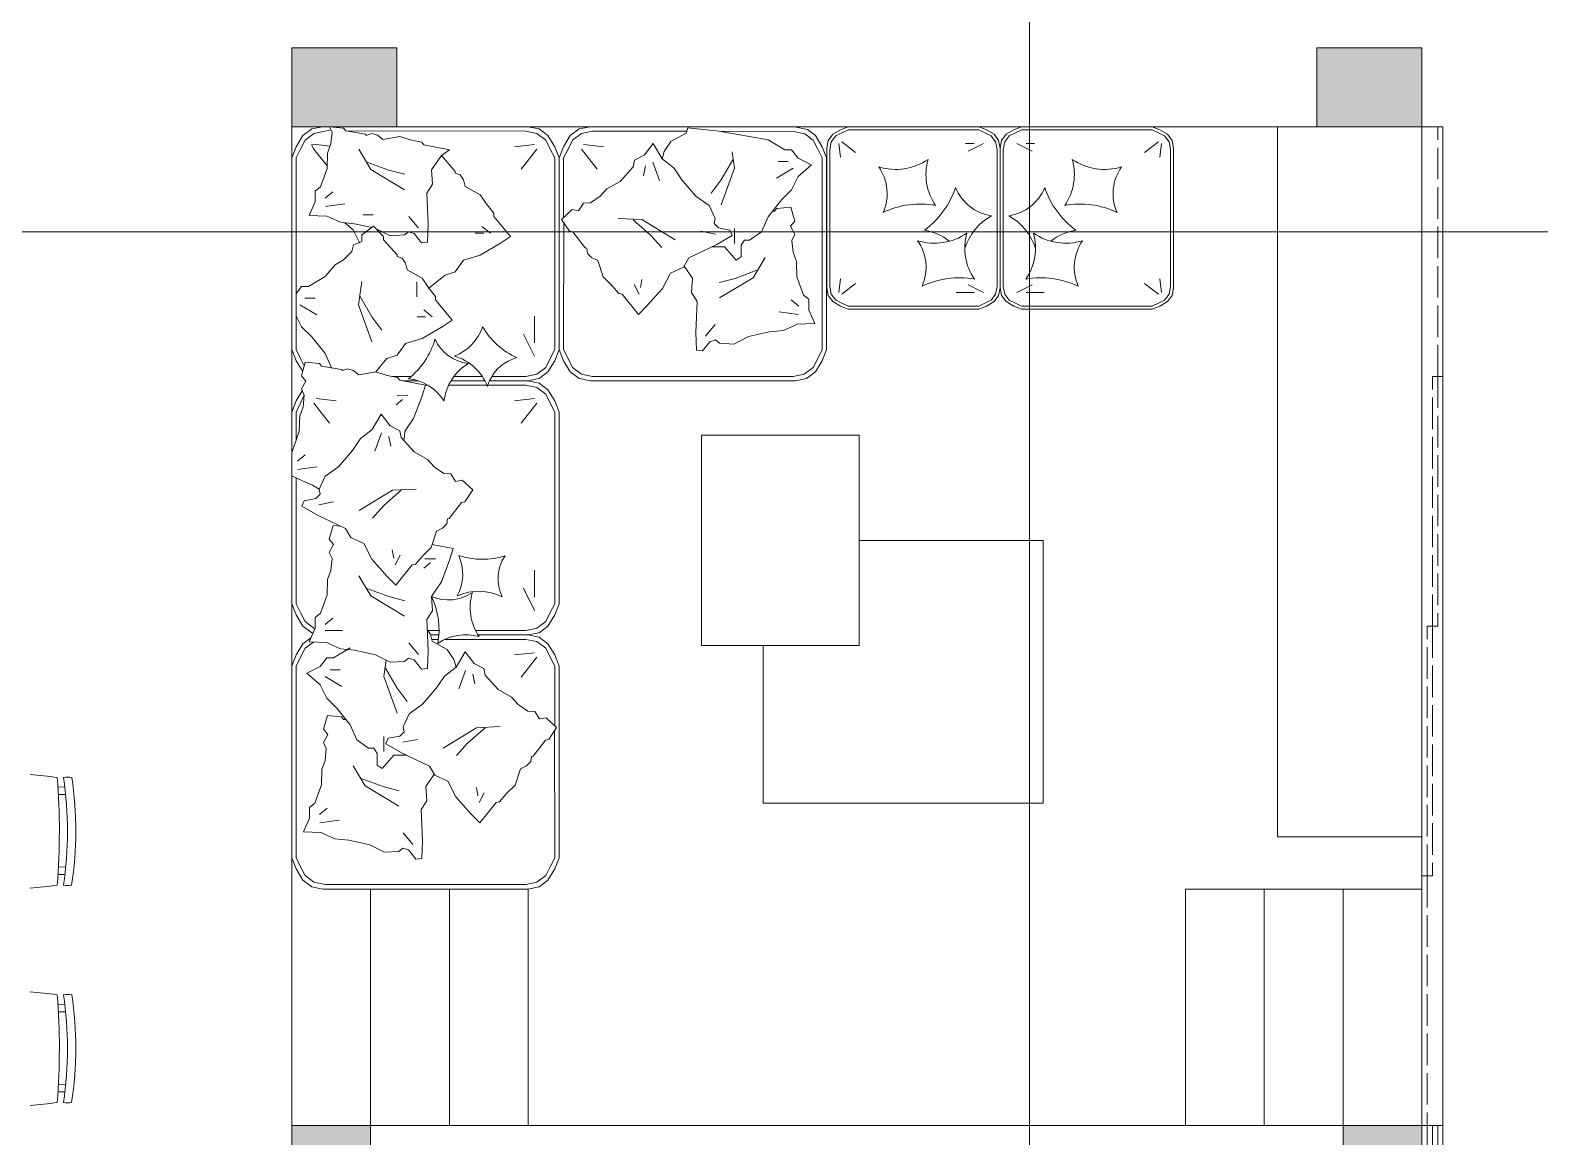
# Model space of a CAD drawing. Header units: millimetres. Extents: x 19901 to 42199, y 14545 to 21214.
# Drawn here: x 24257 to 24831, y 16963 to 17384 of the extents above; entities that cross this region are included whole.
import ezdxf

# ---------------------------------------------------------------- set-up
doc = ezdxf.new("R2010")
doc.units = ezdxf.units.MM
doc.linetypes.add('ACAD_ISO02W100', pattern=[15, 12, -3])
for name, color, linetype, lineweight in [('A-FURN', 9, 'Continuous', 13), ('PROIEZIONI_finissime_fine lines', 251, 'Continuous', 5), ('SEZIONI_medie_small_section', 2, 'Continuous', 9), ('vetro', 140, 'Continuous', 15), ('Wall', 7, 'Continuous', 20)]:
    doc.layers.add(name, color=color, linetype=linetype, lineweight=lineweight)

msp = doc.modelspace()

# ---------------------------------------------------------------- hatches: boundary and pattern name
at = {"layer": 'Wall', "true_color": 0x636466}
h = msp.add_hatch(color=251, dxfattribs=at)
h.dxf.hatch_style = 1
h.paths.add_polyline_path([(23986.52, 17592.56), (24115.87, 17592.56), (24115.87, 17622.19), (23956.52, 17622.56), (23956.52, 17372.56), (23986.52, 17385.13)])
h.paths.add_polyline_path([(24553.23, 17622.43), (24275.88, 17622.19), (24275.88, 17609.01), (24275.87, 17592.56), (24481.91, 17592.56)])
h.paths.add_polyline_path([(25106.52, 17622.56), (24708.9, 17622.56), (24637.25, 17592.56), (24694.25, 17592.56), (24694.25, 17592.56), (24697.25, 17592.56), (24754.25, 17592.56), (24754.25, 17592.56), (24757.25, 17592.56), (24784.25, 17592.56), (24784.25, 17592.56), (24787.25, 17592.56), (24934.25, 17592.56), (24934.25, 17592.56), (24937.25, 17592.56), (25076.52, 17592.56), (25076.52, 17502.56), (25076.52, 17490.06), (25086.52, 17490.06), (25086.52, 17575.06), (25096.52, 17575.06), (25096.52, 17490.06), (25106.52, 17490.06)])
h.paths.add_polyline_path([(24861.52, 17592.56), (24851.52, 17592.56), (24851.52, 17527.73), (24861.52, 17527.73)], flags=17)
h.paths.add_polyline_path([(25076.52, 17382.56), (24861.52, 17382.56), (24861.52, 17442.73), (24851.52, 17442.73), (24851.52, 17372.56), (25076.52, 17372.56)])
h.paths.add_polyline_path([(25106.52, 17410.06), (25076.52, 17410.06), (25076.52, 17227.56), (25084.02, 17227.56), (25084.02, 17347.56), (25099.02, 17347.56), (25099.02, 17227.56), (25106.52, 17227.56)])
h.paths.add_polyline_path([(25106.52, 17010.06), (25076.52, 17010.06), (25076.52, 16872.56), (25076.52, 16842.56), (25106.52, 16842.56)])
h.paths.add_polyline_path([(24786.52, 16967.56), (24756.52, 16967.56), (24756.52, 16962.56), (24756.52, 16842.56), (24786.52, 16842.56), (24786.52, 16872.56)])
h.paths.add_polyline_path([(24786.52, 17377.56), (24746.52, 17377.56), (24746.52, 17347.56), (24786.52, 17347.56)])
h.paths.add_polyline_path([(24396.52, 17377.56), (24356.52, 17377.56), (24356.52, 17347.56), (24368.39, 17347.56), (24396.52, 17347.56)])
h.paths.add_polyline_path([(24386.52, 16967.56), (24356.52, 16967.56), (24356.52, 16872.56), (24336.52, 16872.56), (24336.52, 16842.56), (24386.52, 16842.56)])
h.paths.add_polyline_path([(23986.52, 16962.56), (23986.52, 17320.08), (23956.52, 17307.52), (23956.52, 16842.56), (24119.02, 16842.56), (24119.02, 16850.06), (23999.02, 16850.06), (23999.02, 16865.06), (24119.02, 16865.06), (24119.02, 16872.56), (23986.52, 16872.56)])

# ---------------------------------------------------------------- linework, layer by layer
at = {"layer": 'A-FURN'}
for p, q in [((24368.39, 17347.56), (24356.52, 17347.56)), ((24360.76, 17344.17), (24364.15, 17346.72)), ((24364.15, 17346.72), (24368.39, 17347.56)), ((24365, 17345.02), (24369.24, 17345.87)), ((24369.24, 17345.87), (24371.48, 17346.32)), ((24371.87, 17345.48), (24370.89, 17347.56)), ((24370.89, 17347.56), (24376.27, 17347)), ((24371.4, 17341), (24371.87, 17345.48)), ((24376.27, 17347), (24377.07, 17346.01)), ((24377.07, 17346.01), (24384.63, 17344.77)), ((24445.55, 17345.87), (24377.07, 17346.01)), ((24446.4, 17347.56), (24417.44, 17347.56)), ((24449.79, 17345.02), (24445.55, 17345.87)), ((24450.64, 17346.72), (24446.4, 17347.56)), ((24454.03, 17344.17), (24450.64, 17346.72)), ((24462.51, 17344.17), (24465.91, 17346.72)), ((24465.91, 17346.72), (24470.15, 17347.56)), ((24466.75, 17345.02), (24470.99, 17345.87)), ((24470.15, 17347.56), (24489.14, 17347.56)), ((24470.15, 17347.56), (24489.14, 17347.56)), ((24470.99, 17345.87), (24506.73, 17345.82)), ((24489.14, 17347.56), (24507.16, 17347.56)), ((24506.56, 17345.16), (24500.83, 17341.98)), ((24507.28, 17347.14), (24506.56, 17345.16)), ((24519.14, 17345.81), (24507.28, 17347.14)), ((24513.22, 17347.56), (24547.86, 17347.56)), ((24547.52, 17345.71), (24519.14, 17345.81)), ((24537.75, 17342.61), (24519.14, 17345.81)), ((24551.76, 17344.86), (24547.52, 17345.71)), ((24552.72, 17346.48), (24547.86, 17347.56)), ((24555.79, 17344.17), (24552.72, 17346.48)), ((24565.29, 17346.41), (24562.39, 17344.67)), ((24565.29, 17346.41), (24562.39, 17344.67)), ((24565.87, 17345.25), (24563.55, 17344.09)), ((24565.87, 17345.25), (24563.55, 17344.09)), ((24568.18, 17347.56), (24565.29, 17346.41)), ((24568.18, 17347.56), (24565.29, 17346.41)), ((24568.18, 17346.41), (24565.87, 17345.25)), ((24568.18, 17346.41), (24565.87, 17345.25)), ((24617.95, 17347.56), (24568.18, 17347.56)), ((24617.95, 17347.56), (24568.18, 17347.56)), ((24617.95, 17346.41), (24568.18, 17346.41)), ((24617.95, 17346.41), (24568.18, 17346.41)), ((24617.95, 17346.41), (24611.37, 17346.41)), ((24617.95, 17346.41), (24611.37, 17346.41)), ((24620.85, 17346.41), (24617.95, 17347.56)), ((24620.85, 17346.41), (24617.95, 17347.56)), ((24620.27, 17345.25), (24617.95, 17346.41)), ((24620.27, 17345.25), (24617.95, 17346.41)), ((24622.58, 17344.09), (24620.27, 17345.25)), ((24622.58, 17344.09), (24620.27, 17345.25)), ((24623.74, 17344.67), (24620.85, 17346.41)), ((24623.74, 17344.67), (24620.85, 17346.41)), ((24628.37, 17344.67), (24631.27, 17346.41)), ((24628.37, 17344.67), (24631.27, 17346.41)), ((24629.53, 17344.09), (24631.84, 17345.25)), ((24629.53, 17344.09), (24631.84, 17345.25)), ((24631.27, 17346.41), (24634.16, 17347.56)), ((24631.27, 17346.41), (24634.16, 17347.56)), ((24631.84, 17345.25), (24634.16, 17346.41)), ((24631.84, 17345.25), (24634.16, 17346.41)), ((24634.16, 17347.56), (24683.93, 17347.56)), ((24634.16, 17347.56), (24683.93, 17347.56)), ((24634.16, 17346.41), (24640.75, 17346.41)), ((24634.16, 17346.41), (24683.93, 17346.41)), ((24634.16, 17346.41), (24640.75, 17346.41)), ((24634.16, 17346.41), (24683.93, 17346.41)), ((24683.93, 17347.56), (24686.83, 17346.41)), ((24683.93, 17347.56), (24686.83, 17346.41)), ((24683.93, 17346.41), (24686.25, 17345.25)), ((24683.93, 17346.41), (24686.25, 17345.25)), ((24686.25, 17345.25), (24688.56, 17344.09)), ((24686.25, 17345.25), (24688.56, 17344.09)), ((24686.83, 17346.41), (24689.72, 17344.67)), ((24686.83, 17346.41), (24689.72, 17344.67)), ((24786.52, 17347.56), (24731.52, 17347.56)), ((24731.52, 17347.56), (24731.52, 17077.4)), ((24356.52, 17335.69), (24358.22, 17339.93)), ((24358.22, 17339.93), (24360.76, 17344.17)), ((24359.91, 17339.08), (24361.61, 17342.48)), ((24361.61, 17342.48), (24365, 17345.02)), ((24364.09, 17340.73), (24365.85, 17340.78)), ((24365, 17339.08), (24364.09, 17340.73)), ((24365.85, 17340.78), (24371.11, 17340.2)), ((24370.13, 17337.51), (24371.4, 17341)), ((24384.63, 17344.77), (24385.03, 17344.28)), ((24385.03, 17344.28), (24386.92, 17344.99)), ((24386.92, 17344.99), (24389.11, 17344.3)), ((24389.11, 17344.3), (24391.21, 17342.73)), ((24391.21, 17342.73), (24397.66, 17343.86)), ((24397.66, 17343.86), (24402.04, 17342.5)), ((24402.04, 17342.5), (24406.02, 17341.63)), ((24406.83, 17340.64), (24406.02, 17341.63)), ((24406.83, 17340.64), (24416.58, 17338.72)), ((24448.95, 17340.78), (24441.31, 17339.93)), ((24453.19, 17342.48), (24449.79, 17345.02)), ((24454.88, 17339.08), (24453.19, 17342.48)), ((24456.58, 17339.93), (24454.03, 17344.17)), ((24458.27, 17335.69), (24456.58, 17339.93)), ((24458.27, 17335.69), (24459.97, 17339.93)), ((24459.97, 17339.93), (24462.51, 17344.17)), ((24461.67, 17339.08), (24463.36, 17342.48)), ((24463.36, 17342.48), (24466.75, 17345.02)), ((24467.6, 17340.78), (24475.23, 17339.93)), ((24500.83, 17341.98), (24498.29, 17338.16)), ((24544.11, 17338.79), (24537.75, 17342.61)), ((24554.94, 17342.48), (24551.76, 17344.86)), ((24556.64, 17339.08), (24554.94, 17342.48)), ((24558.33, 17339.93), (24555.79, 17344.17)), ((24560.03, 17335.69), (24558.33, 17339.93)), ((24560.66, 17342.36), (24560.08, 17339.46)), ((24560.66, 17342.36), (24560.08, 17339.46)), ((24560.08, 17339.46), (24560.08, 17312.84)), ((24560.08, 17339.46), (24560.08, 17312.84)), ((24562.39, 17344.67), (24560.66, 17342.36)), ((24562.39, 17344.67), (24560.66, 17342.36)), ((24561.81, 17341.78), (24561.23, 17338.88)), ((24561.81, 17341.78), (24561.23, 17338.88)), ((24563.55, 17344.09), (24561.81, 17341.78)), ((24563.55, 17344.09), (24561.81, 17341.78)), ((24564.71, 17341.2), (24565.29, 17335.99)), ((24564.71, 17341.2), (24565.29, 17335.99)), ((24565.87, 17341.78), (24571.07, 17337.73)), ((24565.87, 17341.78), (24571.07, 17337.73)), ((24616.22, 17341.2), (24612.93, 17341.2)), ((24616.22, 17341.2), (24612.93, 17341.2)), ((24619.69, 17341.2), (24613.9, 17338.3)), ((24619.69, 17341.2), (24613.9, 17338.3)), ((24624.32, 17341.78), (24622.58, 17344.09)), ((24624.32, 17341.78), (24622.58, 17344.09)), ((24625.48, 17342.36), (24623.74, 17344.67)), ((24625.48, 17342.36), (24623.74, 17344.67)), ((24624.9, 17338.88), (24624.32, 17341.78)), ((24624.9, 17338.88), (24624.32, 17341.78)), ((24625.48, 17342.36), (24626.06, 17339.46)), ((24625.48, 17342.36), (24626.06, 17339.46)), ((24626.63, 17342.36), (24626.06, 17339.46)), ((24626.63, 17342.36), (24626.06, 17339.46)), ((24626.06, 17339.46), (24626.06, 17312.84)), ((24626.06, 17339.46), (24626.06, 17312.84)), ((24626.06, 17339.46), (24626.06, 17312.84)), ((24626.06, 17339.46), (24626.06, 17312.84)), ((24626.63, 17342.36), (24628.37, 17344.67)), ((24626.63, 17342.36), (24628.37, 17344.67)), ((24627.21, 17338.88), (24627.79, 17341.78)), ((24627.21, 17338.88), (24627.79, 17341.78)), ((24627.79, 17341.78), (24629.53, 17344.09)), ((24627.79, 17341.78), (24629.53, 17344.09)), ((24632.42, 17341.2), (24638.21, 17338.3)), ((24632.42, 17341.2), (24638.21, 17338.3)), ((24635.9, 17341.2), (24639.19, 17341.2)), ((24635.9, 17341.2), (24639.19, 17341.2)), ((24686.25, 17341.78), (24681.04, 17337.73)), ((24686.25, 17341.78), (24681.04, 17337.73)), ((24687.4, 17341.2), (24686.83, 17335.99)), ((24687.4, 17341.2), (24686.83, 17335.99)), ((24688.56, 17344.09), (24690.3, 17341.78)), ((24688.56, 17344.09), (24690.3, 17341.78)), ((24689.72, 17344.67), (24691.46, 17342.36)), ((24689.72, 17344.67), (24691.46, 17342.36)), ((24690.3, 17341.78), (24690.88, 17338.88)), ((24690.3, 17341.78), (24690.88, 17338.88)), ((24691.46, 17342.36), (24692.03, 17339.46)), ((24692.03, 17339.46), (24692.03, 17286.22)), ((24356.52, 17262.77), (24356.52, 17335.69)), ((24358.22, 17335.69), (24359.91, 17339.08)), ((24358.22, 17262.77), (24358.22, 17335.69)), ((24365, 17339.08), (24370, 17332.66)), ((24369.97, 17331.65), (24370.13, 17337.51)), ((24413.48, 17336.61), (24409.74, 17331.11)), ((24413.48, 17336.61), (24416.58, 17338.72)), ((24413.48, 17336.61), (24418.74, 17330.58)), ((24449.79, 17339.08), (24443.86, 17331.45)), ((24456.58, 17335.69), (24454.88, 17339.08)), ((24456.58, 17262.77), (24456.58, 17335.69)), ((24458.27, 17262.77), (24458.27, 17335.69)), ((24458.27, 17315.64), (24458.27, 17335.69)), ((24459.97, 17335.69), (24461.67, 17339.08)), ((24459.97, 17317.22), (24459.97, 17335.69)), ((24466.75, 17339.08), (24472.69, 17331.45)), ((24493.94, 17334.07), (24496.47, 17327.09)), ((24498.29, 17338.16), (24497.43, 17335.34)), ((24545.39, 17334.34), (24541.57, 17334.34)), ((24546.66, 17338.79), (24544.11, 17338.79)), ((24549.21, 17335.61), (24546.66, 17338.79)), ((24554.3, 17333.07), (24549.21, 17335.61)), ((24558.33, 17335.69), (24556.64, 17339.08)), ((24558.33, 17262.77), (24558.33, 17335.69)), ((24560.03, 17262.77), (24560.03, 17335.69)), ((24561.23, 17338.88), (24561.23, 17312.84)), ((24561.23, 17338.88), (24561.23, 17312.84)), ((24624.9, 17312.84), (24624.9, 17338.88)), ((24624.9, 17312.84), (24624.9, 17338.88)), ((24627.21, 17312.84), (24627.21, 17338.88)), ((24627.21, 17312.84), (24627.21, 17338.88)), ((24690.88, 17338.88), (24690.88, 17312.84)), ((24690.88, 17338.88), (24690.88, 17312.84)), ((24367.43, 17324.67), (24369.97, 17331.65)), ((24409.74, 17331.11), (24410.07, 17325.65)), ((24418.74, 17330.58), (24418.74, 17329.95)), ((24418.74, 17329.95), (24420.65, 17329.31)), ((24420.65, 17329.31), (24421.92, 17327.4)), ((24491.08, 17332.68), (24490.35, 17328.94)), ((24547.3, 17331.79), (24540.93, 17327.97)), ((24548.57, 17327.34), (24549.21, 17328.61)), ((24549.21, 17328.61), (24554.3, 17333.07)), ((24365.45, 17323.07), (24367.43, 17324.67)), ((24365.48, 17318.99), (24365.45, 17323.07)), ((24369.25, 17320.41), (24372.22, 17322.81)), ((24410.07, 17325.65), (24407.91, 17322.25)), ((24407.91, 17322.25), (24408.48, 17310.43)), ((24421.92, 17327.4), (24422.56, 17324.85)), ((24422.56, 17324.85), (24428.28, 17321.67)), ((24542.84, 17319.7), (24546.66, 17323.52)), ((24546.66, 17323.52), (24548.57, 17327.34)), ((24363.13, 17313.81), (24365.48, 17318.99)), ((24369.37, 17317.23), (24376.72, 17318.27)), ((24428.28, 17321.67), (24430.83, 17317.85)), ((24430.83, 17317.85), (24433.38, 17314.67)), ((24459.97, 17317.22), (24459.87, 17312.93)), ((24537.75, 17313.33), (24542.84, 17319.7)), ((24546.43, 17316.95), (24541.06, 17316.39)), ((24547.89, 17311.67), (24546.43, 17316.95)), ((24369.89, 17313.55), (24363.13, 17313.81)), ((24371.19, 17312.97), (24369.89, 17313.55)), ((24375.08, 17311.2), (24371.19, 17312.97)), ((24380.45, 17310.64), (24375.08, 17311.2)), ((24379.91, 17308.3), (24376.8, 17311.02)), ((24383.73, 17314.03), (24387.55, 17314.03)), ((24404.71, 17309.01), (24401.11, 17313.46)), ((24433.38, 17314.67), (24433.38, 17313.4)), ((24433.38, 17313.4), (24439.74, 17305.76)), ((24458.27, 17316.06), (24458.27, 17267.43)), ((24459.97, 17264.35), (24460.02, 17311.12)), ((24535.2, 17307.6), (24537.75, 17313.33)), ((24540.26, 17315.4), (24539.4, 17315.4)), ((24541.06, 17316.39), (24540.26, 17315.4)), ((24546.29, 17309.69), (24547.89, 17311.67)), ((24560.08, 17286.22), (24560.08, 17312.84)), ((24561.23, 17286.79), (24561.23, 17312.84)), ((24561.23, 17286.79), (24561.23, 17312.84)), ((24624.9, 17312.84), (24624.9, 17286.79)), ((24624.9, 17312.84), (24624.9, 17286.79)), ((24626.06, 17286.22), (24626.06, 17312.84)), ((24626.06, 17286.22), (24626.06, 17312.84)), ((24626.06, 17286.22), (24626.06, 17312.84)), ((24626.06, 17286.22), (24626.06, 17312.84)), ((24627.21, 17312.84), (24627.21, 17286.79)), ((24627.21, 17312.84), (24627.21, 17286.79)), ((24690.88, 17286.79), (24690.88, 17312.84)), ((24690.88, 17286.79), (24690.88, 17312.84)), ((24380.55, 17307.03), (24379.91, 17308.3)), ((24387.03, 17309.21), (24380.45, 17310.64)), ((24382.46, 17303.21), (24380.55, 17307.03)), ((24383.23, 17306.49), (24387.68, 17309.67)), ((24383.23, 17303.94), (24383.23, 17306.49)), ((24387.68, 17309.67), (24391.5, 17305.85)), ((24394, 17306.06), (24388.41, 17308.9)), ((24391.5, 17305.85), (24391.5, 17304.58)), ((24399.46, 17306.39), (24394, 17306.06)), ((24400.95, 17307.59), (24399.46, 17306.39)), ((24403.14, 17306.91), (24400.95, 17307.59)), ((24405.94, 17303.45), (24403.14, 17306.91)), ((24408.48, 17310.43), (24408.23, 17303.67)), ((24429.56, 17307.03), (24426.37, 17307.03)), ((24432.1, 17307.03), (24428.92, 17309.58)), ((24439.74, 17305.76), (24435.92, 17303.21)), ((24517.79, 17306.72), (24512.17, 17307.82)), ((24525.02, 17303.15), (24525.02, 17308.88)), ((24530.75, 17304.42), (24535.2, 17307.6)), ((24547.96, 17306.7), (24546.29, 17309.69)), ((24546.85, 17304.32), (24547.96, 17306.7)), ((24376.22, 17296.94), (24379.41, 17300.12)), ((24379.41, 17300.12), (24380.04, 17302.67)), ((24380.04, 17302.67), (24383.23, 17303.94)), ((24391.5, 17304.58), (24396.59, 17298.85)), ((24408.23, 17303.67), (24405.94, 17303.45)), ((24435.92, 17303.21), (24428.28, 17298.76)), ((24518.31, 17301.88), (24516.5, 17301.88)), ((24521.2, 17301.88), (24518.31, 17301.88)), ((24521.2, 17301.88), (24525.66, 17296.78)), ((24527.57, 17302.51), (24528.84, 17304.42)), ((24527.57, 17298.06), (24527.57, 17302.51)), ((24528.84, 17304.42), (24530.75, 17304.42)), ((24547.31, 17299.84), (24546.85, 17304.32)), ((24548.58, 17296.35), (24547.31, 17299.84)), ((24369.22, 17290.58), (24373.04, 17295.03)), ((24373.04, 17295.03), (24376.22, 17296.94)), ((24396.59, 17298.85), (24396.59, 17298.21)), ((24396.59, 17298.21), (24398.5, 17297.58)), ((24398.5, 17297.58), (24399.78, 17295.67)), ((24399.78, 17295.67), (24400.41, 17293.12)), ((24421.92, 17296.85), (24418.74, 17292.39)), ((24428.28, 17298.76), (24421.92, 17296.85)), ((24505.83, 17294.57), (24508.98, 17289.96)), ((24525.66, 17296.78), (24527.57, 17298.06)), ((24548.74, 17290.49), (24548.58, 17296.35)), ((24362.86, 17286.76), (24369.22, 17290.58)), ((24400.41, 17293.12), (24406.14, 17289.94)), ((24404.1, 17282.84), (24404.1, 17288.57)), ((24406.14, 17289.94), (24408.69, 17286.12)), ((24414.92, 17291.12), (24408.69, 17286.12)), ((24418.74, 17292.39), (24414.92, 17291.12)), ((24489.17, 17286.36), (24489.78, 17289.49)), ((24508.98, 17289.96), (24508.64, 17284.49)), ((24551.28, 17283.51), (24548.74, 17290.49)), ((24564.71, 17284.48), (24565.29, 17289.69)), ((24564.71, 17284.48), (24565.29, 17289.69)), ((24565.87, 17283.9), (24571.07, 17287.95)), ((24565.87, 17283.9), (24571.07, 17287.95)), ((24686.25, 17283.9), (24681.04, 17287.95)), ((24686.25, 17283.9), (24681.04, 17287.95)), ((24687.4, 17284.48), (24686.83, 17289.69)), ((24687.4, 17284.48), (24686.83, 17289.69)), ((24358.22, 17284.14), (24360.31, 17286.76)), ((24360.31, 17286.76), (24362.86, 17286.76)), ((24361.58, 17282.3), (24365.4, 17282.3)), ((24408.69, 17286.12), (24411.23, 17282.94)), ((24411.23, 17282.94), (24411.23, 17281.66)), ((24488.69, 17283.86), (24486.8, 17287.48)), ((24508.64, 17284.49), (24510.81, 17281.1)), ((24553.26, 17281.91), (24551.28, 17283.51)), ((24560.66, 17283.32), (24560.08, 17286.22)), ((24560.66, 17283.32), (24560.08, 17286.22)), ((24562.39, 17281.01), (24560.66, 17283.32)), ((24562.39, 17281.01), (24560.66, 17283.32)), ((24561.81, 17283.9), (24561.23, 17286.79)), ((24561.81, 17283.9), (24561.23, 17286.79)), ((24563.55, 17281.59), (24561.81, 17283.9)), ((24563.55, 17281.59), (24561.81, 17283.9)), ((24616.22, 17284.48), (24609.27, 17284.48)), ((24616.22, 17284.48), (24609.27, 17284.48)), ((24619.69, 17284.48), (24613.9, 17287.37)), ((24619.69, 17284.48), (24613.9, 17287.37)), ((24624.32, 17283.9), (24622.58, 17281.59)), ((24624.32, 17283.9), (24622.58, 17281.59)), ((24625.48, 17283.32), (24623.74, 17281.01)), ((24625.48, 17283.32), (24623.74, 17281.01)), ((24624.9, 17286.79), (24624.32, 17283.9)), ((24624.9, 17286.79), (24624.32, 17283.9)), ((24625.48, 17283.32), (24626.06, 17286.22)), ((24625.48, 17283.32), (24626.06, 17286.22)), ((24626.63, 17283.32), (24626.06, 17286.22)), ((24626.63, 17283.32), (24626.06, 17286.22)), ((24626.63, 17283.32), (24628.37, 17281.01)), ((24626.63, 17283.32), (24628.37, 17281.01)), ((24627.21, 17286.79), (24627.79, 17283.9)), ((24627.21, 17286.79), (24627.79, 17283.9)), ((24627.79, 17283.9), (24629.53, 17281.59)), ((24627.79, 17283.9), (24629.53, 17281.59)), ((24632.42, 17284.48), (24638.21, 17287.37)), ((24632.42, 17284.48), (24638.21, 17287.37)), ((24635.9, 17284.48), (24642.84, 17284.48)), ((24635.9, 17284.48), (24642.84, 17284.48)), ((24688.56, 17281.59), (24690.3, 17283.9)), ((24688.56, 17281.59), (24690.3, 17283.9)), ((24689.72, 17281.01), (24691.46, 17283.32)), ((24689.72, 17281.01), (24691.46, 17283.32)), ((24690.3, 17283.9), (24690.88, 17286.79)), ((24690.3, 17283.9), (24690.88, 17286.79)), ((24691.46, 17283.32), (24692.03, 17286.22)), ((24359.68, 17279.75), (24366.04, 17275.94)), ((24409.96, 17275.3), (24406.78, 17277.84)), ((24411.23, 17281.66), (24417.6, 17274.03)), ((24510.81, 17281.1), (24510.23, 17269.27)), ((24549.34, 17276.07), (24541.99, 17277.11)), ((24549.46, 17279.25), (24546.5, 17281.66)), ((24553.23, 17277.83), (24553.26, 17281.91)), ((24555.58, 17272.65), (24553.23, 17277.83)), ((24565.29, 17279.27), (24562.39, 17281.01)), ((24565.29, 17279.27), (24562.39, 17281.01)), ((24565.87, 17280.43), (24563.55, 17281.59)), ((24565.87, 17280.43), (24563.55, 17281.59)), ((24568.18, 17278.11), (24565.29, 17279.27)), ((24568.18, 17278.11), (24565.29, 17279.27)), ((24568.18, 17279.27), (24565.87, 17280.43)), ((24568.18, 17279.27), (24565.87, 17280.43)), ((24617.95, 17279.27), (24568.18, 17279.27)), ((24617.95, 17279.27), (24568.18, 17279.27)), ((24617.95, 17278.11), (24568.18, 17278.11)), ((24617.95, 17278.11), (24568.18, 17278.11)), ((24617.95, 17278.11), (24568.18, 17278.11)), ((24617.95, 17278.11), (24568.18, 17278.11)), ((24620.27, 17280.43), (24617.95, 17279.27)), ((24620.27, 17280.43), (24617.95, 17279.27)), ((24620.85, 17279.27), (24617.95, 17278.11)), ((24620.85, 17279.27), (24617.95, 17278.11)), ((24622.58, 17281.59), (24620.27, 17280.43)), ((24622.58, 17281.59), (24620.27, 17280.43)), ((24623.74, 17281.01), (24620.85, 17279.27)), ((24623.74, 17281.01), (24620.85, 17279.27)), ((24628.37, 17281.01), (24631.27, 17279.27)), ((24628.37, 17281.01), (24631.27, 17279.27)), ((24629.53, 17281.59), (24631.84, 17280.43)), ((24629.53, 17281.59), (24631.84, 17280.43)), ((24631.27, 17279.27), (24634.16, 17278.11)), ((24631.27, 17279.27), (24634.16, 17278.11)), ((24631.84, 17280.43), (24634.16, 17279.27)), ((24631.84, 17280.43), (24634.16, 17279.27)), ((24634.16, 17279.27), (24683.93, 17279.27)), ((24634.16, 17279.27), (24683.93, 17279.27)), ((24634.16, 17278.11), (24683.93, 17278.11)), ((24634.16, 17278.11), (24683.93, 17278.11)), ((24634.16, 17278.11), (24683.93, 17278.11)), ((24634.16, 17278.11), (24683.93, 17278.11)), ((24683.93, 17279.27), (24686.25, 17280.43)), ((24683.93, 17279.27), (24686.25, 17280.43)), ((24683.93, 17278.11), (24686.83, 17279.27)), ((24683.93, 17278.11), (24686.83, 17279.27)), ((24686.25, 17280.43), (24688.56, 17281.59)), ((24686.25, 17280.43), (24688.56, 17281.59)), ((24686.83, 17279.27), (24689.72, 17281.01)), ((24686.83, 17279.27), (24689.72, 17281.01)), ((24358.4, 17275.3), (24358.22, 17275.67)), ((24360.31, 17271.48), (24358.4, 17275.3)), ((24364.13, 17267.66), (24360.31, 17271.48)), ((24407.41, 17275.3), (24404.23, 17275.3)), ((24413.78, 17271.48), (24406.14, 17267.02)), ((24417.6, 17274.03), (24413.78, 17271.48)), ((24448.95, 17265.31), (24448.95, 17275.49)), ((24514, 17267.85), (24517.61, 17272.3)), ((24543.64, 17270.04), (24547.53, 17271.81)), ((24547.53, 17271.81), (24548.82, 17272.4)), ((24548.82, 17272.4), (24555.58, 17272.65)), ((24369.22, 17261.3), (24364.13, 17267.66)), ((24399.78, 17265.11), (24396.59, 17260.66)), ((24406.14, 17267.02), (24399.78, 17265.11)), ((24448.95, 17260.22), (24444.71, 17268.7)), ((24458.27, 17267.43), (24458.27, 17263.19)), ((24510.23, 17269.27), (24510.48, 17262.51)), ((24512.77, 17262.29), (24515.58, 17265.76)), ((24515.58, 17265.76), (24517.77, 17266.44)), ((24517.77, 17266.44), (24519.25, 17265.23)), ((24519.25, 17265.23), (24524.72, 17264.9)), ((24524.72, 17264.9), (24530.3, 17267.75)), ((24530.3, 17267.75), (24538.27, 17269.48)), ((24538.27, 17269.48), (24543.64, 17270.04)), ((24358.22, 17258.53), (24356.52, 17262.77)), ((24359.91, 17259.38), (24358.22, 17262.77)), ((24361.31, 17256.59), (24359.91, 17259.38)), ((24371.77, 17255.57), (24369.22, 17261.3)), ((24392.77, 17259.39), (24388.48, 17254.35)), ((24396.59, 17260.66), (24392.77, 17259.39)), ((24453.19, 17255.99), (24454.88, 17259.38)), ((24454.88, 17259.38), (24456.58, 17262.77)), ((24456.58, 17258.53), (24458.27, 17262.77)), ((24459.97, 17258.53), (24458.27, 17262.77)), ((24459.97, 17262.77), (24459.97, 17264.35)), ((24461.67, 17259.38), (24459.97, 17262.77)), ((24463.36, 17255.99), (24461.67, 17259.38)), ((24510.48, 17262.51), (24512.77, 17262.29)), ((24554.94, 17255.99), (24556.64, 17259.38)), ((24556.64, 17259.38), (24558.33, 17262.77)), ((24558.33, 17258.53), (24560.03, 17262.77)), ((24360.7, 17254.39), (24358.22, 17258.53)), ((24360.25, 17252.77), (24361.71, 17258.05)), ((24361.71, 17258.05), (24367.08, 17257.48)), ((24367.08, 17257.48), (24367.88, 17256.5)), ((24367.88, 17256.5), (24375.45, 17255.25)), ((24375.45, 17255.25), (24375.85, 17254.76)), ((24375.85, 17254.76), (24377.73, 17255.47)), ((24377.73, 17255.47), (24379.92, 17254.79)), ((24379.92, 17254.79), (24382.02, 17253.21)), ((24382.02, 17253.21), (24388.48, 17254.35)), ((24388.48, 17254.35), (24392.86, 17252.98)), ((24445.55, 17252.59), (24449.79, 17253.44)), ((24449.79, 17253.44), (24453.19, 17255.99)), ((24450.64, 17251.75), (24454.03, 17254.29)), ((24454.03, 17254.29), (24456.58, 17258.53)), ((24462.51, 17254.29), (24459.97, 17258.53)), ((24465.91, 17251.75), (24462.51, 17254.29)), ((24466.75, 17253.44), (24463.36, 17255.99)), ((24470.99, 17252.59), (24466.75, 17253.44)), ((24547.31, 17252.59), (24551.55, 17253.44)), ((24551.55, 17253.44), (24554.94, 17255.99)), ((24552.4, 17251.75), (24555.79, 17254.29)), ((24555.79, 17254.29), (24558.33, 17258.53)), ((24360.19, 17247.8), (24361.86, 17250.79)), ((24361.3, 17245.42), (24360.19, 17247.8)), ((24361.86, 17250.79), (24360.25, 17252.77)), ((24392.86, 17252.98), (24396.84, 17252.11)), ((24394.64, 17252.59), (24402.04, 17252.59)), ((24396.84, 17252.11), (24397.64, 17251.13)), ((24397.64, 17251.13), (24407.4, 17249.2)), ((24404.58, 17250.9), (24398.8, 17250.9)), ((24407.4, 17249.2), (24406.03, 17244.82)), ((24408.27, 17249.2), (24407.4, 17249.2)), ((24445.55, 17249.2), (24416.21, 17249.2)), ((24430.04, 17250.9), (24417.12, 17250.9)), ((24430.04, 17250.9), (24417.12, 17250.9)), ((24418.27, 17252.59), (24429, 17252.59)), ((24446.4, 17250.9), (24431.81, 17250.9)), ((24444.71, 17250.9), (24431.81, 17250.9)), ((24432.7, 17252.59), (24445.55, 17252.59)), ((24449.79, 17248.35), (24445.55, 17249.2)), ((24450.64, 17251.75), (24446.4, 17250.9)), ((24450.64, 17250.05), (24446.4, 17250.9)), ((24453.19, 17245.81), (24449.79, 17248.35)), ((24454.03, 17247.51), (24450.64, 17250.05)), ((24465.91, 17251.75), (24470.15, 17250.9)), ((24548.16, 17250.9), (24470.15, 17250.9)), ((24509.15, 17252.59), (24470.99, 17252.59)), ((24509.15, 17252.59), (24547.31, 17252.59)), ((24552.4, 17251.75), (24548.16, 17250.9)), ((24356.52, 17239.03), (24358.22, 17243.27)), ((24358.22, 17243.27), (24360.51, 17247.1)), ((24358.22, 17239.03), (24359.91, 17242.42)), ((24359.91, 17242.42), (24361.3, 17245.42)), ((24360.83, 17240.94), (24361.3, 17245.42)), ((24365, 17242.42), (24370.93, 17234.79)), ((24365.85, 17244.11), (24373.48, 17243.27)), ((24398.68, 17243.78), (24396.21, 17241.77)), ((24400.66, 17245.38), (24396.59, 17245.35)), ((24406.03, 17244.82), (24402.91, 17236.55)), ((24448.95, 17244.11), (24441.31, 17243.27)), ((24449.79, 17242.42), (24443.86, 17234.79)), ((24454.88, 17242.42), (24453.19, 17245.81)), ((24456.58, 17243.27), (24454.03, 17247.51)), ((24456.58, 17239.03), (24454.88, 17242.42)), ((24458.27, 17239.03), (24456.58, 17243.27)), ((24356.52, 17166.1), (24356.52, 17239.03)), ((24358.22, 17228.33), (24358.22, 17239.03)), ((24359.4, 17231.59), (24359.56, 17237.45)), ((24359.56, 17237.45), (24360.83, 17240.94)), ((24402.91, 17236.55), (24399.7, 17231.84)), ((24456.58, 17166.1), (24456.58, 17239.03)), ((24458.27, 17166.1), (24458.27, 17239.03)), ((24356.52, 17223.67), (24359.4, 17231.59)), ((24390.65, 17231.12), (24388.12, 17224.15)), ((24399.7, 17231.84), (24399.17, 17228.2)), ((24393.52, 17229.74), (24394.25, 17225.99)), ((24512.42, 17230.17), (24512.42, 17150.17)), ((24572.42, 17230.17), (24512.42, 17230.17)), ((24572.42, 17150.17), (24572.42, 17230.17)), ((24358.68, 17220.35), (24361.64, 17222.76)), ((24360.62, 17212.91), (24356.52, 17214.76)), ((24358.22, 17166.1), (24358.22, 17214)), ((24358.8, 17217.17), (24366.15, 17218.21)), ((24364.5, 17211.14), (24360.62, 17212.91)), ((24364.5, 17211.14), (24366.96, 17209.64)), ((24366.81, 17203.77), (24372.43, 17204.87)), ((24370.82, 17190.61), (24372.28, 17195.89)), ((24372.28, 17195.89), (24375.2, 17195.59)), ((24372.43, 17188.64), (24370.82, 17190.61)), ((24572.42, 17190.17), (24642.42, 17190.17)), ((24642.42, 17190.17), (24642.42, 17090.17)), ((24370.76, 17185.64), (24372.43, 17188.64)), ((24371.87, 17183.26), (24370.76, 17185.64)), ((24395.42, 17183.42), (24394.81, 17186.54)), ((24395.91, 17180.92), (24397.8, 17184.53)), ((24409.92, 17188.63), (24417.97, 17187.05)), ((24417.97, 17187.05), (24416.61, 17182.66)), ((24370.13, 17175.3), (24371.4, 17178.79)), ((24371.4, 17178.79), (24371.87, 17183.26)), ((24409.26, 17181.62), (24406.78, 17179.62)), ((24411.23, 17183.23), (24407.16, 17183.2)), ((24416.61, 17182.66), (24413.48, 17174.39)), ((24448.95, 17168.65), (24448.95, 17178.82)), ((24369.97, 17169.43), (24370.13, 17175.3)), ((24413.48, 17174.39), (24409.74, 17168.9)), ((24367.43, 17162.46), (24369.97, 17169.43)), ((24409.74, 17168.9), (24410.07, 17163.44)), ((24448.95, 17163.56), (24444.71, 17172.04)), ((24358.22, 17161.86), (24356.52, 17166.1)), ((24359.91, 17162.71), (24358.22, 17166.1)), ((24360.76, 17157.62), (24358.22, 17161.86)), ((24361.61, 17159.32), (24359.91, 17162.71)), ((24365.45, 17160.85), (24367.43, 17162.46)), ((24410.07, 17163.44), (24407.91, 17160.04)), ((24453.19, 17159.32), (24454.88, 17162.71)), ((24454.03, 17157.62), (24456.58, 17161.86)), ((24454.88, 17162.71), (24456.58, 17166.1)), ((24456.58, 17161.86), (24458.27, 17166.1)), ((24364.15, 17155.08), (24360.76, 17157.62)), ((24365, 17156.77), (24361.61, 17159.32)), ((24363.13, 17151.59), (24365.48, 17156.78)), ((24365.44, 17156.69), (24365, 17156.77)), ((24365.48, 17156.78), (24365.45, 17160.85)), ((24375.8, 17155.93), (24369.24, 17155.93)), ((24369.25, 17158.2), (24372.22, 17160.6)), ((24407.91, 17160.04), (24408.48, 17148.22)), ((24408.08, 17156.28), (24409.35, 17154.37)), ((24408.31, 17155.93), (24412.57, 17155.93)), ((24426.46, 17155.93), (24445.55, 17155.93)), ((24445.55, 17155.93), (24449.79, 17156.77)), ((24449.79, 17156.77), (24453.19, 17159.32)), ((24450.64, 17155.08), (24454.03, 17157.62)), ((24358.22, 17146.6), (24360.76, 17150.84)), ((24360.76, 17150.84), (24363.83, 17153.14)), ((24361.61, 17149.14), (24364.79, 17151.53)), ((24369.89, 17151.34), (24363.13, 17151.59)), ((24364.15, 17155.08), (24364.66, 17154.98)), ((24371.19, 17150.75), (24369.89, 17151.34)), ((24375.08, 17148.99), (24371.19, 17150.75)), ((24404.71, 17146.8), (24401.11, 17151.25)), ((24409.35, 17154.37), (24409.99, 17151.83)), ((24412.51, 17154.23), (24409.39, 17154.23)), ((24412.51, 17154.23), (24409.39, 17154.23)), ((24412.35, 17152.53), (24409.81, 17152.53)), ((24409.99, 17151.83), (24415.72, 17148.64)), ((24445.55, 17152.53), (24414.76, 17152.53)), ((24446.4, 17154.23), (24427.41, 17154.23)), ((24446.4, 17154.23), (24427.41, 17154.23)), ((24449.79, 17151.69), (24445.55, 17152.53)), ((24450.64, 17155.08), (24446.4, 17154.23)), ((24450.64, 17153.38), (24446.4, 17154.23)), ((24453.19, 17149.14), (24449.79, 17151.69)), ((24454.03, 17150.84), (24450.64, 17153.38)), ((24456.58, 17146.6), (24454.03, 17150.84)), ((24512.42, 17150.17), (24572.42, 17150.17)), ((24535.95, 17090.17), (24535.95, 17150.17)), ((24356.52, 17142.36), (24358.22, 17146.6)), ((24358.22, 17142.36), (24359.91, 17145.75)), ((24359.91, 17145.75), (24361.61, 17149.14)), ((24367.34, 17142.28), (24369.89, 17145.46)), ((24369.89, 17145.46), (24372.43, 17145.46)), ((24372.43, 17145.46), (24378.8, 17149.28)), ((24380.45, 17148.43), (24375.08, 17148.99)), ((24388.41, 17146.69), (24380.45, 17148.43)), ((24394, 17143.84), (24388.41, 17146.69)), ((24399.46, 17144.18), (24394, 17143.84)), ((24400.95, 17145.38), (24399.46, 17144.18)), ((24403.14, 17144.7), (24400.95, 17145.38)), ((24405.94, 17141.24), (24403.14, 17144.7)), ((24408.48, 17148.22), (24408.23, 17141.45)), ((24415.72, 17148.64), (24418.26, 17144.82)), ((24418.26, 17144.82), (24419.12, 17142)), ((24448.95, 17147.45), (24441.31, 17146.6)), ((24449.79, 17145.75), (24443.86, 17138.12)), ((24454.88, 17145.75), (24453.19, 17149.14)), ((24456.58, 17142.36), (24454.88, 17145.75)), ((24458.27, 17142.36), (24456.58, 17146.6)), ((24356.52, 17069.44), (24356.52, 17142.36)), ((24358.22, 17069.44), (24358.22, 17142.36)), ((24362.25, 17139.73), (24367.34, 17142.28)), ((24367.34, 17135.28), (24362.25, 17139.73)), ((24369.25, 17138.46), (24375.62, 17134.64)), ((24371.16, 17141), (24374.98, 17141)), ((24408.23, 17141.45), (24405.94, 17141.24)), ((24422.61, 17140.74), (24420.08, 17133.76)), ((24425.47, 17139.35), (24426.2, 17135.6)), ((24456.58, 17123.89), (24456.58, 17142.36)), ((24458.27, 17122.31), (24458.27, 17142.36)), ((24367.98, 17134), (24367.34, 17135.28)), ((24369.89, 17130.18), (24367.98, 17134)), ((24373.71, 17126.37), (24369.89, 17130.18)), ((24368.66, 17118.33), (24370.12, 17123.61)), ((24370.12, 17123.61), (24375.49, 17123.05)), ((24378.8, 17120), (24373.71, 17126.37)), ((24375.49, 17123.05), (24376.29, 17122.06)), ((24376.29, 17122.06), (24377.15, 17122.06)), ((24456.58, 17123.89), (24456.68, 17119.6)), ((24458.27, 17122.31), (24458.27, 17073.68)), ((24368.59, 17113.36), (24370.26, 17116.36)), ((24370.26, 17116.36), (24368.66, 17118.33)), ((24381.34, 17114.27), (24378.8, 17120)), ((24391.53, 17109.82), (24391.53, 17115.54)), ((24456.58, 17071.02), (24456.53, 17117.79)), ((24369.7, 17110.99), (24368.59, 17113.36)), ((24369.23, 17106.51), (24369.7, 17110.99)), ((24385.8, 17111.09), (24381.34, 17114.27)), ((24387.71, 17111.09), (24385.8, 17111.09)), ((24388.98, 17109.18), (24387.71, 17111.09)), ((24398.76, 17113.39), (24404.38, 17114.48)), ((24367.96, 17103.02), (24369.23, 17106.51)), ((24388.98, 17104.72), (24388.98, 17109.18)), ((24390.89, 17103.45), (24388.98, 17104.72)), ((24395.35, 17108.54), (24390.89, 17103.45)), ((24395.35, 17108.54), (24398.24, 17108.54)), ((24398.24, 17108.54), (24400.05, 17108.54)), ((24367.8, 17097.15), (24367.96, 17103.02)), ((24410.71, 17101.24), (24407.57, 17096.62)), ((24270.22, 17096.34), (24267.6, 17096.41)), ((24270.56, 17093.47), (24267.77, 17093.55)), ((24365.27, 17090.18), (24367.8, 17097.15)), ((24407.57, 17096.62), (24407.91, 17091.16)), ((24427.38, 17093.03), (24426.77, 17096.15)), ((24427.86, 17090.53), (24429.75, 17094.14)), ((24363.29, 17088.58), (24365.27, 17090.18)), ((24363.32, 17084.5), (24363.29, 17088.58)), ((24367.08, 17085.92), (24370.05, 17088.32)), ((24407.91, 17091.16), (24405.74, 17087.76)), ((24405.74, 17087.76), (24406.32, 17075.94)), ((24642.42, 17090.17), (24535.95, 17090.17)), ((24360.96, 17079.32), (24363.32, 17084.5)), ((24367.2, 17082.74), (24374.55, 17083.78)), ((24367.73, 17079.06), (24360.96, 17079.32)), ((24369.02, 17078.47), (24367.73, 17079.06)), ((24372.91, 17076.71), (24369.02, 17078.47)), ((24378.28, 17076.15), (24372.91, 17076.71)), ((24386.25, 17074.41), (24378.28, 17076.15)), ((24402.55, 17074.52), (24398.94, 17078.97)), ((24406.32, 17075.94), (24406.06, 17069.18)), ((24786.52, 17077.4), (24731.52, 17077.4)), ((24391.83, 17071.57), (24386.25, 17074.41)), ((24397.3, 17071.9), (24391.83, 17071.57)), ((24398.78, 17073.1), (24397.3, 17071.9)), ((24400.97, 17072.42), (24398.78, 17073.1)), ((24403.78, 17068.96), (24400.97, 17072.42)), ((24456.58, 17069.44), (24456.58, 17071.02)), ((24458.27, 17073.68), (24458.27, 17069.44)), ((24267.74, 17065.91), (24270.56, 17065.99)), ((24358.22, 17065.2), (24356.52, 17069.44)), ((24359.91, 17066.04), (24358.22, 17069.44)), ((24360.76, 17060.96), (24358.22, 17065.2)), ((24361.61, 17062.65), (24359.91, 17066.04)), ((24406.06, 17069.18), (24403.78, 17068.96)), ((24453.19, 17062.65), (24454.88, 17066.04)), ((24454.03, 17060.96), (24456.58, 17065.2)), ((24454.88, 17066.04), (24456.58, 17069.44)), ((24456.58, 17065.2), (24458.27, 17069.44)), ((24267.59, 17063.05), (24270.22, 17063.14)), ((24364.15, 17058.41), (24360.76, 17060.96)), ((24365, 17060.11), (24361.61, 17062.65)), ((24364.15, 17058.41), (24368.39, 17057.56)), ((24369.24, 17059.26), (24365, 17060.11)), ((24407.4, 17059.26), (24369.24, 17059.26)), ((24407.4, 17059.26), (24445.55, 17059.26)), ((24445.55, 17059.26), (24449.79, 17060.11)), ((24450.64, 17058.41), (24446.4, 17057.56)), ((24449.79, 17060.11), (24453.19, 17062.65)), ((24450.64, 17058.41), (24454.03, 17060.96)), ((24368.39, 17057.56), (24446.4, 17057.56)), ((24386.52, 17057.56), (24386.52, 16967.56)), ((24416.52, 17057.56), (24416.52, 16967.56)), ((24446.52, 17057.56), (24446.52, 16967.56)), ((24786.52, 17057.56), (24696.52, 17057.56)), ((24696.52, 17057.56), (24696.52, 16967.56)), ((24726.52, 17057.56), (24726.52, 16967.56)), ((24756.52, 17057.56), (24756.52, 16967.56)), ((24270.22, 17013.67), (24267.6, 17013.74)), ((24270.56, 17010.8), (24267.77, 17010.88)), ((24267.74, 16983.24), (24270.56, 16983.32)), ((24267.59, 16980.38), (24270.22, 16980.47))]:
    msp.add_line(p, q, dxfattribs=at)
for points in [[(24470.64, 17297.76), (24473.02, 17296.65), (24475.05, 17290.42), (24478.31, 17287.19), (24480.94, 17284.08), (24482.19, 17283.83), (24488.47, 17276.12), (24491.7, 17279.38), (24497.54, 17286.03), (24500.63, 17291.91), (24505.61, 17294.18), (24507.59, 17297.68), (24518.31, 17302.73), (24524.16, 17306.13), (24523.27, 17308.24), (24518.9, 17309.1), (24517.27, 17310.71), (24517.64, 17312.59), (24515.37, 17317.57), (24510.23, 17321.17), (24504.96, 17327.38), (24501.94, 17331.86), (24498.56, 17334.47), (24497.43, 17335.34), (24494.03, 17341.19), (24490.56, 17336.68), (24486.95, 17334.79), (24486.46, 17332.29), (24481.49, 17326.77), (24476.39, 17323.88), (24473.9, 17321.12), (24470.17, 17318.6), (24467.55, 17318.47), (24465.69, 17315.59), (24463.19, 17316.08), (24459.22, 17312.31), (24462.23, 17307.83), (24463.48, 17307.59), (24468.13, 17301.49), (24468.75, 17301.37), (24469.01, 17299.38)], [(24413.95, 17194.81), (24411.57, 17193.7), (24409.55, 17187.47), (24406.29, 17184.24), (24403.65, 17181.13), (24402.4, 17180.89), (24396.12, 17173.18), (24392.89, 17176.44), (24387.06, 17183.08), (24383.96, 17188.96), (24378.98, 17191.23), (24377, 17194.74), (24366.29, 17199.78), (24360.44, 17203.18), (24361.32, 17205.3), (24365.69, 17206.15), (24367.32, 17207.77), (24366.96, 17209.64), (24369.23, 17214.62), (24374.36, 17218.22), (24379.64, 17224.44), (24382.65, 17228.92), (24386.04, 17231.52), (24387.16, 17232.39), (24390.56, 17238.24), (24394.04, 17233.73), (24397.65, 17231.84), (24398.13, 17229.34), (24403.1, 17223.83), (24408.21, 17220.93), (24410.69, 17218.17), (24414.42, 17215.66), (24417.04, 17215.52), (24418.9, 17212.64), (24421.4, 17213.13), (24425.38, 17209.37), (24422.36, 17204.89), (24421.11, 17204.64), (24416.46, 17198.55), (24415.84, 17198.42), (24415.58, 17196.43)], [(24445.9, 17104.43), (24443.53, 17103.31), (24441.5, 17097.08), (24438.24, 17093.85), (24435.6, 17090.74), (24434.35, 17090.5), (24428.08, 17082.79), (24424.85, 17086.05), (24419.01, 17092.69), (24415.92, 17098.58), (24410.93, 17100.85), (24408.95, 17104.35), (24398.24, 17109.39), (24392.39, 17112.79), (24393.27, 17114.91), (24397.65, 17115.76), (24399.28, 17117.38), (24398.91, 17119.25), (24401.18, 17124.24), (24406.32, 17127.83), (24411.59, 17134.05), (24414.61, 17138.53), (24417.99, 17141.13), (24419.12, 17142), (24422.52, 17147.85), (24425.99, 17143.34), (24429.6, 17141.45), (24430.09, 17138.95), (24435.06, 17133.44), (24440.16, 17130.54), (24442.64, 17127.79), (24446.38, 17125.27), (24449, 17125.13), (24450.86, 17122.25), (24453.36, 17122.74), (24457.33, 17118.98), (24454.32, 17114.5), (24453.07, 17114.25), (24448.42, 17108.16), (24447.79, 17108.04), (24447.53, 17106.04)]]:
    msp.add_lwpolyline(points, close=True, dxfattribs=at)
for points in [[(24382.05, 17338.98), (24386.67, 17331.26), (24399.45, 17323.59)], [(24385.16, 17334.13), (24393.44, 17331.01), (24399.61, 17329.46)], [(24524.38, 17334.97), (24519.93, 17327.34), (24516.11, 17322.24)], [(24524.13, 17337.99), (24525.02, 17331.79), (24519.93, 17317.79)], [(24480.69, 17312.66), (24489.68, 17312.21), (24502.44, 17304.53)], [(24486.43, 17312.19), (24493.07, 17306.35), (24497.34, 17301.63)], [(24536.66, 17297.82), (24532.04, 17290.1), (24519.26, 17282.43)], [(24383.23, 17288.67), (24381.95, 17279.75), (24387.05, 17265.75)], [(24533.55, 17292.97), (24525.28, 17289.85), (24519.1, 17288.3)], [(24382.59, 17282.94), (24387.05, 17275.3), (24390.86, 17270.21)], [(24403.91, 17209.72), (24394.92, 17209.26), (24382.15, 17201.58)], [(24398.16, 17209.24), (24391.52, 17203.41), (24387.25, 17198.68)], [(24382.05, 17176.77), (24386.67, 17169.05), (24399.45, 17161.38)], [(24385.16, 17171.92), (24393.44, 17168.79), (24399.61, 17167.24)], [(24392.41, 17144.65), (24391.53, 17138.46), (24396.62, 17124.46)], [(24392.17, 17141.64), (24396.62, 17134), (24400.44, 17128.91)], [(24435.86, 17119.33), (24426.87, 17118.87), (24414.1, 17111.19)], [(24430.12, 17118.86), (24423.47, 17113.02), (24419.21, 17108.3)], [(24379.88, 17104.49), (24384.51, 17096.77), (24397.28, 17089.1)], [(24383, 17099.64), (24391.27, 17096.51), (24397.44, 17094.96)]]:
    msp.add_lwpolyline(points, dxfattribs=at)
for points in [[(24267.34, 17100, -0.040002), (24267.29, 17059.02, -3.508425)], [(24269.71, 17099.99, -0.076135), (24269.66, 17059.03, -3.508425)], [(24272.86, 17099.98, -0.076111), (24272.81, 17059.03, -3.508425)], [(24267.34, 17017.32, -0.040002), (24267.29, 16976.35, -3.508425)], [(24269.71, 17017.31, -0.076135), (24269.66, 16976.36, -3.508425)], [(24272.86, 17017.31, -0.076111), (24272.81, 16976.36, -3.508425)]]:
    msp.add_lwpolyline(points, format="xyb", dxfattribs=at)
at = {"layer": 'A-FURN', "linetype": 'Continuous'}
for centre, radius, start, end in [((24586.28, 17353.27), 21.96, 253.07031, 304.15678), ((24586.28, 17353.27), 21.96, 253.07031, 304.15678), ((24618.67, 17329.4), 20.85, 164.13603, 214.36374), ((24618.67, 17329.4), 20.85, 164.13603, 214.36374), ((24633.44, 17329.4), 20.85, 325.63626, 15.86397), ((24633.44, 17329.4), 20.85, 325.63626, 15.86397), ((24665.83, 17353.27), 21.96, 235.84322, 286.92969), ((24665.83, 17353.27), 21.96, 235.84322, 286.92969), ((24565.47, 17322.13), 17.62, 336.07752, 35.09861), ((24565.47, 17322.13), 17.62, 336.07752, 35.09861), ((24686.64, 17322.13), 17.62, 144.90139, 203.92248), ((24686.64, 17322.13), 17.62, 144.90139, 203.92248), ((24577.7, 17334.97), 33.13, 306.1401, 341.37763), ((24577.7, 17334.97), 33.13, 306.1401, 341.37763), ((24625.41, 17331.07), 17.62, 202.2459, 261.26699), ((24625.41, 17331.07), 17.62, 202.2459, 261.26699), ((24626.71, 17331.07), 17.62, 278.73301, 337.7541), ((24626.71, 17331.07), 17.62, 278.73301, 337.7541), ((24674.41, 17334.97), 33.13, 198.62237, 233.8599), ((24674.41, 17334.97), 33.13, 198.62237, 233.8599), ((24595.69, 17285.01), 33.13, 79.97172, 115.20925), ((24595.69, 17285.01), 33.13, 79.97172, 115.20925), ((24656.42, 17285.01), 33.13, 64.79075, 100.02828), ((24656.42, 17285.01), 33.13, 64.79075, 100.02828), ((24633.46, 17294.48), 21.96, 119.23869, 161.76387), ((24633.46, 17294.48), 21.96, 119.23869, 161.76387), ((24618.65, 17294.48), 21.96, 18.23613, 60.76131), ((24618.65, 17294.48), 21.96, 18.23613, 60.76131), ((24601.07, 17325.21), 21.96, 253.07031, 304.15678), ((24601.07, 17325.21), 21.96, 253.07031, 304.15678), ((24593.81, 17287.65), 20.85, 51.61024, 80.53211), ((24593.81, 17287.65), 20.85, 51.61024, 80.53211), ((24633.45, 17301.33), 20.85, 164.13603, 214.36374), ((24633.45, 17301.33), 20.85, 164.13603, 214.36374), ((24618.66, 17301.33), 20.85, 325.63626, 15.86397), ((24618.66, 17301.33), 20.85, 325.63626, 15.86397), ((24651.05, 17325.21), 21.96, 235.84322, 286.92969), ((24651.05, 17325.21), 21.96, 235.84322, 286.92969), ((24658.3, 17287.65), 20.85, 99.46789, 128.38976), ((24658.3, 17287.65), 20.85, 99.46789, 128.38976), ((24580.25, 17294.06), 17.62, 336.07752, 35.09861), ((24580.25, 17294.06), 17.62, 336.07752, 35.09861), ((24671.86, 17294.06), 17.62, 144.90139, 203.92248), ((24671.86, 17294.06), 17.62, 144.90139, 203.92248), ((24610.47, 17256.95), 33.13, 79.97172, 115.20925), ((24610.47, 17256.95), 33.13, 79.97172, 115.20925), ((24641.64, 17256.95), 33.13, 64.79075, 100.02828), ((24641.64, 17256.95), 33.13, 64.79075, 100.02828), ((24412.31, 17276.86), 17.67, 290.51052, 342.27786), ((24453.71, 17285.61), 28.35, 209.89661, 246.02713), ((24382.45, 17275.04), 29.79, 308.46426, 343.70179), ((24425.46, 17273.27), 15.85, 204.57006, 263.59115), ((24412.71, 17241.43), 19.75, 21.86923, 72.95577), ((24446.26, 17244.39), 15.85, 104.87631, 155.76086), ((24434.03, 17240.69), 19.75, 121.56285, 172.64931), ((24398.65, 17233.11), 18.75, 32.62857, 82.85627), ((24446.26, 17244.39), 15.85, 155.76086, 163.89752), ((24403.93, 17177.36), 17.67, 332.01798, 23.78532), ((24429.14, 17211.35), 28.35, 251.40408, 287.53459), ((24450.88, 17175.55), 15.85, 146.38377, 205.40499), ((24416.16, 17183.39), 15.85, 246.07752, 305.09861), ((24382.79, 17156.21), 29.79, 349.97172, 25.20925), ((24427.71, 17151.1), 19.75, 63.3767, 114.46323), ((24444.17, 17164.67), 19.75, 163.07031, 214.15678), ((24422.7, 17135.55), 18.75, 74.13603, 124.36374)]:
    msp.add_arc(centre, radius, start, end, dxfattribs=at)
at = {"layer": 'A-FURN'}
for centre, radius, start, end in [((24246.67, 16956.66), 144.82, 81.79347, 85.8963), ((24271.27, 17089.27), 10.82, 81.51542, 98.24682), ((24246.93, 17202.32), 144.73, 274.00292, 278.08792), ((24271.25, 17069.73), 10.82, 261.51542, 278.24682), ((24246.67, 16873.99), 144.82, 81.79347, 85.8963), ((24271.27, 17006.6), 10.82, 81.51542, 98.24682), ((24246.93, 17119.64), 144.73, 274.00292, 278.08792), ((24271.25, 16987.06), 10.82, 261.51542, 278.24682)]:
    msp.add_arc(centre, radius, start, end, dxfattribs=at)
at = {"layer": 'PROIEZIONI_finissime_fine lines'}
for points in [[(24794.52, 16967.56), (24794.52, 17347.56), (24786.52, 17347.56)], [(24786.52, 16872.56), (24786.52, 16967.56), (24788.52, 16967.56), (24788.52, 16872.56), (24786.52, 16872.56)], [(24788.52, 16872.56), (24788.52, 16967.56), (24790.52, 16967.56), (24790.52, 16872.56), (24788.52, 16872.56)], [(24790.52, 16872.56), (24790.52, 16967.56), (24792.52, 16967.56), (24792.52, 16872.56), (24790.52, 16872.56)], [(24792.52, 16872.56), (24792.52, 16967.56), (24794.52, 16967.56), (24794.52, 16872.56), (24792.52, 16872.56)]]:
    msp.add_lwpolyline(points, dxfattribs=at)
at = {"layer": 'PROIEZIONI_finissime_fine lines', "linetype": 'ACAD_ISO02W100'}
for points in [[(24792.52, 17252.56), (24792.52, 17347.56), (24794.52, 17347.56), (24794.52, 17252.56), (24792.52, 17252.56)], [(24790.52, 17157.56), (24790.52, 17252.56), (24792.52, 17252.56), (24792.52, 17157.56), (24790.52, 17157.56)], [(24788.52, 17062.56), (24788.52, 17157.56), (24790.52, 17157.56), (24790.52, 17062.56), (24788.52, 17062.56)], [(24786.52, 16967.56), (24786.52, 17062.56), (24788.52, 17062.56), (24788.52, 16967.56), (24786.52, 16967.56)]]:
    msp.add_lwpolyline(points, dxfattribs=at)
at = {"layer": 'SEZIONI_medie_small_section'}
for p, q in [((24637.25, 18205.52), (24637.25, 15770.3)), ((25757.69, 17307.52), (22889.07, 17307.52))]:
    msp.add_line(p, q, dxfattribs=at)
at = {"layer": 'vetro'}
for p, q in [((24386.52, 16967.56), (24756.52, 16967.56)), ((24386.52, 16967.56), (24386.52, 16962.56)), ((24756.52, 16962.56), (24756.52, 16967.56))]:
    msp.add_line(p, q, dxfattribs=at)
at = {"layer": 'Wall'}
for p, q in [((24356.52, 16967.56), (24356.52, 17347.56)), ((24356.52, 17347.56), (24786.52, 17347.56)), ((24786.52, 17347.56), (24786.52, 16967.56)), ((24356.52, 16872.56), (24356.52, 16967.56)), ((24356.52, 16967.56), (24386.52, 16967.56)), ((24386.52, 16842.56), (24386.52, 16967.56)), ((24756.52, 16842.56), (24756.52, 16967.56)), ((24756.52, 16967.56), (24786.52, 16967.56)), ((24786.52, 16967.56), (24786.52, 16872.56))]:
    msp.add_line(p, q, dxfattribs=at)
for points in [[(24356.52, 17347.56), (24356.52, 17377.56), (24396.52, 17377.56), (24396.52, 17347.56)], [(24746.52, 17347.56), (24746.52, 17377.56), (24786.52, 17377.56), (24786.52, 17347.56)]]:
    msp.add_lwpolyline(points, dxfattribs=at)

doc.saveas('drawing.dxf')
